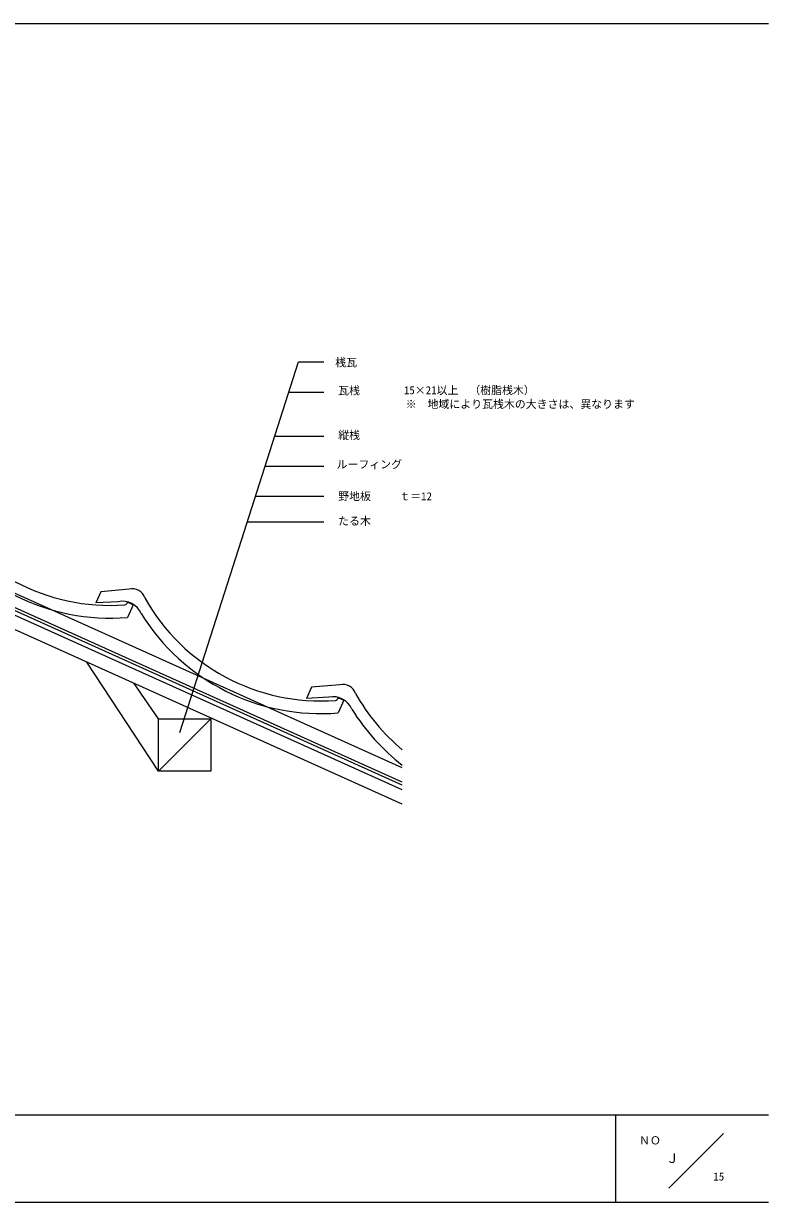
# Model space of a CAD drawing. Units: millimetres, scale not verified. Extents: x -203 to 197, y -138 to 132.
# Drawn here: x 26.1 to 196.8, y -138.4 to 131.6 of the extents above; entities that cross this region are included whole.
import ezdxf
from ezdxf.enums import TextEntityAlignment as Align

# ---------------------------------------------------------------- set-up
doc = ezdxf.new("R2010")
doc.units = ezdxf.units.MM
doc.header["$LTSCALE"] = 0.5
for name, color, linetype, lineweight in [('0-0', 5, 'Continuous', 18), ('1-0', 7, 'Continuous', 18), ('1-3', 7, 'Continuous', 18), ('1-4', 7, 'Continuous', 18), ('1-6', 3, 'Continuous', 18)]:
    doc.layers.add(name, color=color, linetype=linetype, lineweight=lineweight)
doc.layers.add('1-5', color=7, linetype='Continuous')
doc.styles.add('ＭＳ ゴシック', font='')
doc.styles.get('ＭＳ ゴシック').set_extended_font_data('MS Gothic')

msp = doc.modelspace()

# ---------------------------------------------------------------- linework, layer by layer
at = {"layer": '0-0'}
for p, q in [((-203.2432, 131.6351), (196.7568, 131.6351)), ((196.7568, -118.3649), (-203.2433, -118.3649)), ((161.7568, -138.3649), (161.7568, -118.3649)), ((186.4865, -122.5541), (173.9189, -135.1216)), ((196.7568, -138.3649), (-203.2432, -138.3649))]:
    msp.add_line(p, q, dxfattribs=at)
at = {"layer": '1-0'}
for p, q in [((112.8619, -42.7896), (-28.0071, 20.6015)), ((112.8619, -43.8861), (-28.0071, 19.5049)), ((112.8619, -42.1316), (-23.0071, 19.0094)), ((112.8619, -47.1759), (-28.0071, 16.2151))]:
    msp.add_line(p, q, dxfattribs=at)
at = {"layer": '1-3'}
msp.add_line((89.1015, 54.1597), (94.8492, 54.1597), dxfattribs=at)
at = {"layer": '1-6', "color": 7}
for p, q in [((94.8492, 47.1143), (86.84, 47.1143)), ((94.8492, 37.0285), (83.6026, 37.0285)), ((94.8492, 30.1646), (81.3993, 30.1646)), ((112.8619, -38.8418), (-21.776, 21.7452)), ((94.8492, 23.3006), (79.1961, 23.3006)), ((94.8492, 17.4173), (77.3076, 17.4173)), ((56.9929, -39.6011), (40.5785, -14.6484)), ((56.9929, -27.6011), (51.4177, -19.526)), ((56.9929, -39.6011), (68.9929, -27.6011))]:
    msp.add_line(p, q, dxfattribs=at)
at = {"layer": '1-6'}
for p, q in [((43.7893, 1.5101), (42.6331, -1.04)), ((50.2865, 2.1053), (43.7893, 1.5101)), ((47.7756, -0.7708), (42.6331, -1.04)), ((51.217, -1.4811), (49.9034, -4.3785)), ((51.217, -1.4811), (49.9034, -4.3785)), ((49.9516, -0.9074), (51.217, -1.4811)), ((96.0462, -22.6558), (90.9037, -22.925)), ((99.4876, -23.3662), (98.1739, -26.2635)), ((99.4876, -23.3662), (98.1739, -26.2635)), ((98.2221, -22.7924), (99.4876, -23.3662)), ((97.9248, -26.813), (97.9089, -26.8482))]:
    msp.add_line(p, q, dxfattribs=at)
at = {"layer": '1-6', "color": 7}
msp.add_lwpolyline([(61.8469, -30.7488), (75.9827, 13.2898), (89.1015, 54.1597)], dxfattribs=at)
at = {"layer": '1-6'}
msp.add_lwpolyline([(98.5571, -19.7797), (92.0598, -20.3749), (90.9037, -22.925)], dxfattribs=at)
at = {"layer": '1-6', "color": 7}
msp.add_lwpolyline([(56.9929, -27.6011), (68.9929, -27.6011), (68.9929, -39.6011), (56.9929, -39.6011)], close=True, dxfattribs=at)
at = {"layer": '1-6'}
for centre, radius, start, end in [((45.923, 44.6429), 46.2741, 209.3494, 274.13066), ((45.9711, 44.0055), 48.5435, 211.86444, 274.6463), ((50.9512, -0.8843), 3.0627, 18.30183, 102.53203), ((94.1936, 22.7578), 46.2741, 209.3494, 274.13066), ((48.7469, -5.2941), 4.6263, 22.73433, 102.11845), ((48.9923, -0.5048), 1.0402, 284.69313, 337.22575), ((94.2416, 22.1205), 48.5435, 211.86444, 274.6463), ((99.2217, -22.7694), 3.0627, 18.30183, 102.53203), ((97.0174, -27.1791), 4.6263, 22.73433, 102.11845), ((97.2629, -22.3898), 1.0402, 284.69313, 337.22575), ((142.4641, 0.8728), 46.2741, 209.3494, 230.22939), ((142.5122, 0.2355), 48.5435, 211.86444, 232.35281)]:
    msp.add_arc(centre, radius, start, end, dxfattribs=at)

# ---------------------------------------------------------------- texts
at = {"layer": '0-0', "color": 7, "style": 'ＭＳ ゴシック'}
for s, height, p in [('ＮＯ', 1.833, (167.1021, -125.6345)), ('Ｊ', 2.199, (173.238, -129.9766))]:
    msp.add_text(s, height=height, dxfattribs=at).set_placement(p, align=Align.BOTTOM_LEFT)
at = {"layer": '1-3', "style": 'ＭＳ ゴシック'}
for s, p in [('たる木', (98.1597, 16.2293)), ('15', (184.1448, -133.8976))]:
    msp.add_text(s, height=1.833, dxfattribs=at).set_placement(p, align=Align.BOTTOM_LEFT)
at = {"layer": '1-4', "style": 'ＭＳ ゴシック'}
msp.add_text('ルーフィング', height=1.833, dxfattribs=at).set_placement((97.7957, 29.2063), align=Align.BOTTOM_LEFT)
at = {"layer": '1-5', "style": 'ＭＳ ゴシック'}
for s, p in [('桟瓦', (97.4874, 52.536)), ('瓦桟\u3000', (98.1582, 46.1093)), ('縦桟', (98.1597, 35.902)), ('野地板', (98.1597, 21.902)), ('ｔ＝12', (112.1642, 21.902))]:
    msp.add_text(s, height=1.833, dxfattribs=at).set_placement(p, align=Align.BOTTOM_LEFT)
at = {"layer": '1-6', "color": 7, "style": 'ＭＳ ゴシック'}
for s, p in [('15×21以上\u3000（樹脂桟木）', (113.2263, 46.1849)), ('※\u3000地域により瓦桟木の大きさは、異なります', (113.6405, 43.0008))]:
    msp.add_text(s, height=1.833, dxfattribs=at).set_placement(p, align=Align.BOTTOM_LEFT)

doc.saveas('drawing.dxf')
